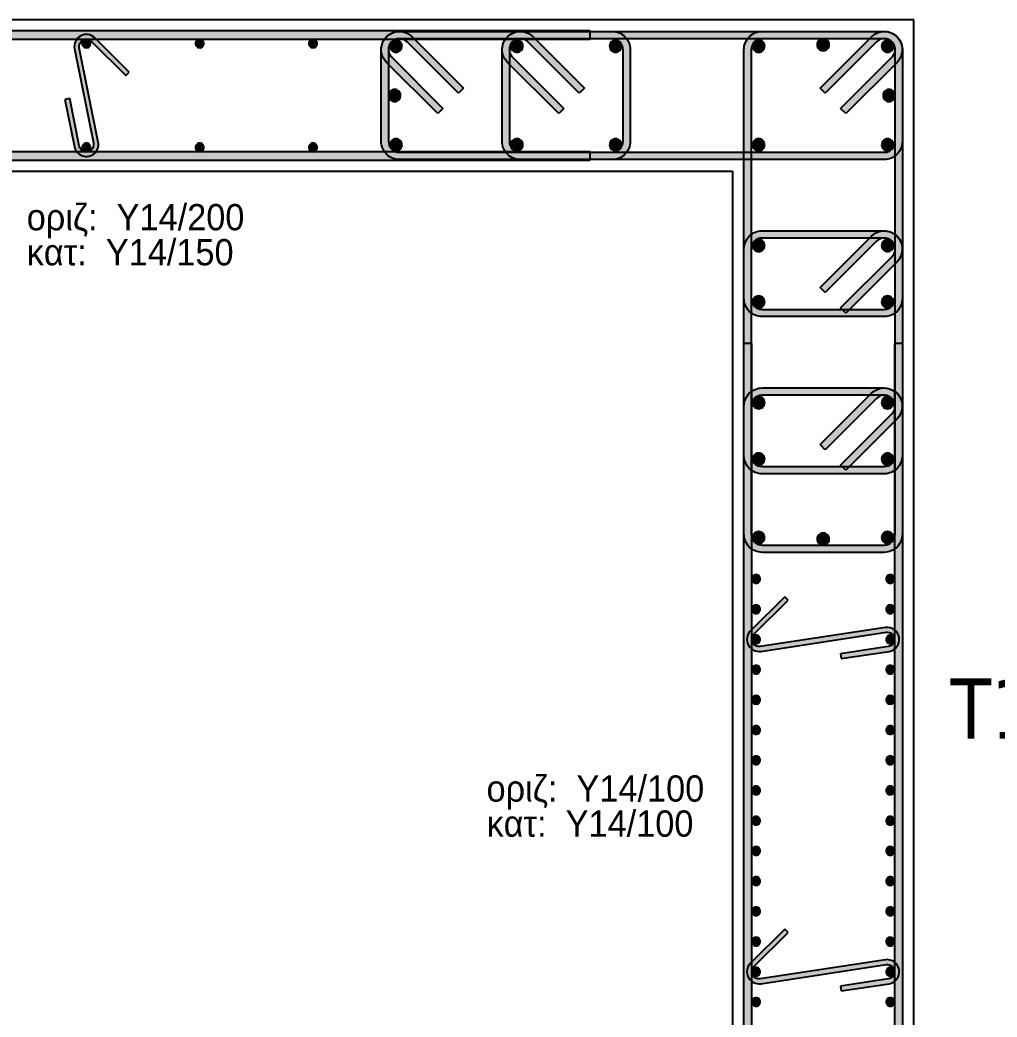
# Model space of a CAD drawing. Header units: millimetres. Extents: x -2171 to 1563, y -1758 to -1505.
# Drawn here: x -324.9 to -316.82, y -1612.68 to -1604.43 of the extents above; entities that cross this region are included whole.
import ezdxf

# ---------------------------------------------------------------- set-up
doc = ezdxf.new("R2010")
doc.units = ezdxf.units.MM
for name, color, linetype in [('Col_Det', 7, 'Continuous'), ('Col_Det_Fill', 7, 'Continuous'), ('pinakaki', 153, 'Continuous')]:
    doc.layers.add(name, color=color, linetype=linetype)
doc.styles.add('S1Arl22_b_934_161', font='arial.ttf', dxfattribs={"width": 0.933629, "height": 0.002175})
doc.styles.get("Standard").update_dxf_attribs({"font": 'tahoma.ttf'})

msp = doc.modelspace()

# ---------------------------------------------------------------- hatches: boundary and pattern name
at = {"layer": 'Col_Det_Fill'}
for color, points in [(252, [(-320.1814, -1604.5895), (-320.1814, -1604.5195), (-327.5761, -1604.5195), (-327.5761, -1604.5895)]), (252, [(-321.8224, -1604.7382), (-321.8648, -1604.7806, -0.668179), (-321.7587, -1604.5245), (-321.7587, -1604.5845, 0.668179)]), (252, [(-321.8487, -1604.6745), (-321.9087, -1604.6745, -0.668179), (-321.6527, -1604.5685), (-321.6951, -1604.6109, 0.668179)]), (252, [(-321.7587, -1604.5845), (-321.7587, -1604.5245), (-317.7487, -1604.5245), (-317.7487, -1604.5845)]), (252, [(-320.8224, -1604.7382), (-320.8648, -1604.7806, -0.668179), (-320.7587, -1604.5245), (-320.7587, -1604.5845, 0.668179)]), (252, [(-320.8487, -1604.6745), (-320.9087, -1604.6745, -0.668179), (-320.6527, -1604.5685), (-320.6951, -1604.6109, 0.668179)]), (252, [(-320.7587, -1604.5845), (-320.7587, -1604.5245), (-319.9987, -1604.5245), (-319.9987, -1604.5845)]), (252, [(-319.9987, -1604.5845), (-319.9987, -1604.5245, -0.414214), (-319.8487, -1604.6745), (-319.9087, -1604.6745, 0.414214)]), (252, [(-318.8487, -1604.6745), (-318.9087, -1604.6745, -0.414214), (-318.7587, -1604.5245), (-318.7587, -1604.5845, 0.414214)]), (252, [(-318.7587, -1604.5845), (-318.7587, -1604.5245), (-317.7487, -1604.5245), (-317.7487, -1604.5845)]), (252, [(-317.8124, -1604.6109), (-317.8548, -1604.5685, -0.668179), (-317.5987, -1604.6745), (-317.6587, -1604.6745, 0.668179)]), (252, [(-317.7487, -1604.5845), (-317.7487, -1604.5245, -0.668179), (-317.6427, -1604.7806), (-317.6851, -1604.7382, 0.668179)]), (252, [(-317.7487, -1604.5845), (-317.7487, -1604.5245, -0.414214), (-317.5987, -1604.6745), (-317.6587, -1604.6745, 0.414214)]), (252, [(-324.4454, -1604.6693), (-324.4062, -1604.6614, -0.742616), (-324.3049, -1604.6071), (-324.2766, -1604.5788, 0.742616)]), (133, [(-324.3823, -1604.6245, 0.414214), (-324.3473, -1604.6595, 0.414214), (-324.3123, -1604.6245, 0.414214), (-324.3473, -1604.5895, 0.414214)]), (252, [(-324.2766, -1604.5788), (-324.3049, -1604.6071), (-324.0221, -1604.89), (-323.9938, -1604.8617)]), (133, [(-323.4451, -1604.6245, 0.414214), (-323.4101, -1604.6595, 0.414214), (-323.3751, -1604.6245, 0.414214), (-323.4101, -1604.5895, 0.414214)]), (133, [(-322.5078, -1604.6245, 0.414214), (-322.4728, -1604.6595, 0.414214), (-322.4378, -1604.6245, 0.414214), (-322.4728, -1604.5895, 0.414214)]), (12, [(-321.737, -1604.6463, 0.414214), (-321.787, -1604.5963, 0.414214), (-321.837, -1604.6463, 0.414214), (-321.787, -1604.6963, 0.414214)]), (252, [(-321.6951, -1604.6109), (-321.6527, -1604.5685), (-321.2284, -1604.9927), (-321.2708, -1605.0352)]), (56, [(-320.737, -1604.6463, 0.414214), (-320.787, -1604.5963, 0.414214), (-320.837, -1604.6463, 0.414214), (-320.787, -1604.6963, 0.414214)]), (252, [(-320.6951, -1604.6109), (-320.6527, -1604.5685), (-320.2284, -1604.9927), (-320.2708, -1605.0352)]), (56, [(-319.9204, -1604.6463, 0.414214), (-319.9704, -1604.5963, 0.414214), (-320.0204, -1604.6463, 0.414214), (-319.9704, -1604.6963, 0.414214)]), (12, [(-318.737, -1604.6463, 0.414214), (-318.787, -1604.5963, 0.414214), (-318.837, -1604.6463, 0.414214), (-318.787, -1604.6963, 0.414214)]), (133, [(-318.2037, -1604.6345, 0.414214), (-318.2537, -1604.5845, 0.414214), (-318.3037, -1604.6345, 0.414214), (-318.2537, -1604.6845, 0.414214)]), (252, [(-318.2366, -1605.0352), (-318.279, -1604.9927), (-317.8548, -1604.5685), (-317.8124, -1604.6109)]), (12, [(-317.6704, -1604.6463, 0.414214), (-317.7204, -1604.5963, 0.414214), (-317.7704, -1604.6463, 0.414214), (-317.7204, -1604.6963, 0.414214)]), (252, [(-324.2885, -1605.4477), (-324.2493, -1605.4398), (-324.4062, -1604.6614), (-324.4454, -1604.6693)]), (252, [(-321.8487, -1605.4345), (-321.9087, -1605.4345), (-321.9087, -1604.6745), (-321.8487, -1604.6745)]), (252, [(-320.8487, -1605.4345), (-320.9087, -1605.4345), (-320.9087, -1604.6745), (-320.8487, -1604.6745)]), (252, [(-319.9087, -1604.6745), (-319.8487, -1604.6745), (-319.8487, -1605.4345), (-319.9087, -1605.4345)]), (252, [(-318.8487, -1608.6845), (-318.9087, -1608.6845), (-318.9087, -1604.6745), (-318.8487, -1604.6745)]), (252, [(-317.6587, -1604.6745), (-317.5987, -1604.6745), (-317.5987, -1608.6845), (-317.6587, -1608.6845)]), (252, [(-317.6587, -1604.6745), (-317.5987, -1604.6745), (-317.5987, -1605.4345), (-317.6587, -1605.4345)]), (252, [(-321.3981, -1605.1624), (-321.4405, -1605.2049), (-321.8648, -1604.7806), (-321.8224, -1604.7382)]), (252, [(-320.3981, -1605.1624), (-320.4405, -1605.2049), (-320.8648, -1604.7806), (-320.8224, -1604.7382)]), (252, [(-317.6851, -1604.7382), (-317.6427, -1604.7806), (-318.0669, -1605.2049), (-318.1093, -1605.1624)]), (133, [(-321.7487, -1605.0545, 0.414214), (-321.7987, -1605.0045, 0.414214), (-321.8487, -1605.0545, 0.414214), (-321.7987, -1605.1045, 0.414214)]), (133, [(-317.6587, -1605.0545, 0.414214), (-317.7087, -1605.0045, 0.414214), (-317.7587, -1605.0545, 0.414214), (-317.7087, -1605.1045, 0.414214)]), (252, [(-324.4852, -1605.0793), (-324.5244, -1605.0872), (-324.4454, -1605.4793), (-324.4062, -1605.4714)]), (252, [(-324.4062, -1605.4714), (-324.4454, -1605.4793, 1), (-324.2493, -1605.4398), (-324.2885, -1605.4477, -1)]), (133, [(-324.3823, -1605.4845, 0.414214), (-324.3473, -1605.5195, 0.414214), (-324.3123, -1605.4845, 0.414214), (-324.3473, -1605.4495, 0.414214)]), (133, [(-323.4451, -1605.4845, 0.414214), (-323.4101, -1605.5195, 0.414214), (-323.3751, -1605.4845, 0.414214), (-323.4101, -1605.4495, 0.414214)]), (133, [(-322.5078, -1605.4845, 0.414214), (-322.4728, -1605.5195, 0.414214), (-322.4378, -1605.4845, 0.414214), (-322.4728, -1605.4495, 0.414214)]), (252, [(-321.7587, -1605.5245), (-321.7587, -1605.5845, -0.414214), (-321.9087, -1605.4345), (-321.8487, -1605.4345, 0.414214)]), (12, [(-321.737, -1605.4628, 0.414214), (-321.787, -1605.4128, 0.414214), (-321.837, -1605.4628, 0.414214), (-321.787, -1605.5128, 0.414214)]), (252, [(-320.7587, -1605.5245), (-320.7587, -1605.5845, -0.414214), (-320.9087, -1605.4345), (-320.8487, -1605.4345, 0.414214)]), (56, [(-320.737, -1605.4628, 0.414214), (-320.787, -1605.4128, 0.414214), (-320.837, -1605.4628, 0.414214), (-320.787, -1605.5128, 0.414214)]), (56, [(-319.9204, -1605.4628, 0.414214), (-319.9704, -1605.4128, 0.414214), (-320.0204, -1605.4628, 0.414214), (-319.9704, -1605.5128, 0.414214)]), (252, [(-319.9087, -1605.4345), (-319.8487, -1605.4345, -0.414214), (-319.9987, -1605.5845), (-319.9987, -1605.5245, 0.414214)]), (12, [(-318.737, -1605.4628, 0.414214), (-318.787, -1605.4128, 0.414214), (-318.837, -1605.4628, 0.414214), (-318.787, -1605.5128, 0.414214)]), (12, [(-317.6704, -1605.4628, 0.414214), (-317.7204, -1605.4128, 0.414214), (-317.7704, -1605.4628, 0.414214), (-317.7204, -1605.5128, 0.414214)]), (252, [(-317.6587, -1605.4345), (-317.5987, -1605.4345, -0.414214), (-317.7487, -1605.5845), (-317.7487, -1605.5245, 0.414214)]), (252, [(-327.5761, -1605.5195), (-327.5761, -1605.5895), (-320.1814, -1605.5895), (-320.1814, -1605.5195)]), (252, [(-317.7487, -1605.5245), (-317.7487, -1605.5845), (-321.7587, -1605.5845), (-321.7587, -1605.5245)]), (252, [(-319.9987, -1605.5245), (-319.9987, -1605.5845), (-320.7587, -1605.5845), (-320.7587, -1605.5245)]), (252, [(-318.8487, -1606.3245), (-318.9087, -1606.3245, -0.414214), (-318.7587, -1606.1745), (-318.7587, -1606.2345, 0.414214)]), (252, [(-318.7587, -1606.2345), (-318.7587, -1606.1745), (-317.7487, -1606.1745), (-317.7487, -1606.2345)]), (252, [(-317.8124, -1606.2609), (-317.8548, -1606.2185, -0.668179), (-317.5987, -1606.3245), (-317.6587, -1606.3245, 0.668179)]), (252, [(-317.7487, -1606.2345), (-317.7487, -1606.1745, -0.668179), (-317.6427, -1606.4306), (-317.6851, -1606.3882, 0.668179)]), (56, [(-318.737, -1606.2963, 0.414214), (-318.787, -1606.2463, 0.414214), (-318.837, -1606.2963, 0.414214), (-318.787, -1606.3463, 0.414214)]), (252, [(-318.2366, -1606.6852), (-318.279, -1606.6427), (-317.8548, -1606.2185), (-317.8124, -1606.2609)]), (56, [(-317.6704, -1606.2963, 0.414214), (-317.7204, -1606.2463, 0.414214), (-317.7704, -1606.2963, 0.414214), (-317.7204, -1606.3463, 0.414214)]), (252, [(-318.8487, -1606.7345), (-318.9087, -1606.7345), (-318.9087, -1606.3245), (-318.8487, -1606.3245)]), (252, [(-317.6587, -1606.3245), (-317.5987, -1606.3245), (-317.5987, -1606.7345), (-317.6587, -1606.7345)]), (252, [(-317.6851, -1606.3882), (-317.6427, -1606.4306), (-318.0669, -1606.8549), (-318.1093, -1606.8124)]), (252, [(-318.7587, -1606.8245), (-318.7587, -1606.8845, -0.414214), (-318.9087, -1606.7345), (-318.8487, -1606.7345, 0.414214)]), (56, [(-318.737, -1606.7628, 0.414214), (-318.787, -1606.7128, 0.414214), (-318.837, -1606.7628, 0.414214), (-318.787, -1606.8128, 0.414214)]), (56, [(-317.6704, -1606.7628, 0.414214), (-317.7204, -1606.7128, 0.414214), (-317.7704, -1606.7628, 0.414214), (-317.7204, -1606.8128, 0.414214)]), (252, [(-317.6587, -1606.7345), (-317.5987, -1606.7345, -0.414214), (-317.7487, -1606.8845), (-317.7487, -1606.8245, 0.414214)]), (252, [(-317.7487, -1606.8245), (-317.7487, -1606.8845), (-318.7587, -1606.8845), (-318.7587, -1606.8245)]), (252, [(-318.8437, -1607.1072), (-318.9137, -1607.1072), (-318.9137, -1618.2519), (-318.8437, -1618.2519)]), (252, [(-317.6637, -1618.2519), (-317.5937, -1618.2519), (-317.5937, -1607.1072), (-317.6637, -1607.1072)]), (252, [(-318.8487, -1607.6245), (-318.9087, -1607.6245, -0.414214), (-318.7587, -1607.4745), (-318.7587, -1607.5345, 0.414214)]), (252, [(-318.7587, -1607.5345), (-318.7587, -1607.4745), (-317.7487, -1607.4745), (-317.7487, -1607.5345)]), (252, [(-317.8124, -1607.5609), (-317.8548, -1607.5185, -0.668179), (-317.5987, -1607.6245), (-317.6587, -1607.6245, 0.668179)]), (252, [(-317.7487, -1607.5345), (-317.7487, -1607.4745, -0.668179), (-317.6427, -1607.7306), (-317.6851, -1607.6882, 0.668179)]), (56, [(-318.737, -1607.5963, 0.414214), (-318.787, -1607.5463, 0.414214), (-318.837, -1607.5963, 0.414214), (-318.787, -1607.6463, 0.414214)]), (252, [(-318.2366, -1607.9852), (-318.279, -1607.9427), (-317.8548, -1607.5185), (-317.8124, -1607.5609)]), (56, [(-317.6704, -1607.5963, 0.414214), (-317.7204, -1607.5463, 0.414214), (-317.7704, -1607.5963, 0.414214), (-317.7204, -1607.6463, 0.414214)]), (252, [(-318.8487, -1608.0345), (-318.9087, -1608.0345), (-318.9087, -1607.6245), (-318.8487, -1607.6245)]), (252, [(-317.6587, -1607.6245), (-317.5987, -1607.6245), (-317.5987, -1608.0345), (-317.6587, -1608.0345)]), (252, [(-317.6851, -1607.6882), (-317.6427, -1607.7306), (-318.0669, -1608.1549), (-318.1093, -1608.1124)]), (252, [(-318.7587, -1608.1245), (-318.7587, -1608.1845, -0.414214), (-318.9087, -1608.0345), (-318.8487, -1608.0345, 0.414214)]), (56, [(-318.737, -1608.0628, 0.414214), (-318.787, -1608.0128, 0.414214), (-318.837, -1608.0628, 0.414214), (-318.787, -1608.1128, 0.414214)]), (56, [(-317.6704, -1608.0628, 0.414214), (-317.7204, -1608.0128, 0.414214), (-317.7704, -1608.0628, 0.414214), (-317.7204, -1608.1128, 0.414214)]), (252, [(-317.6587, -1608.0345), (-317.5987, -1608.0345, -0.414214), (-317.7487, -1608.1845), (-317.7487, -1608.1245, 0.414214)]), (252, [(-317.7487, -1608.1245), (-317.7487, -1608.1845), (-318.7587, -1608.1845), (-318.7587, -1608.1245)]), (12, [(-318.737, -1608.7128, 0.414214), (-318.787, -1608.6628, 0.414214), (-318.837, -1608.7128, 0.414214), (-318.787, -1608.7628, 0.414214)]), (12, [(-317.6704, -1608.7128, 0.414214), (-317.7204, -1608.6628, 0.414214), (-317.7704, -1608.7128, 0.414214), (-317.7204, -1608.7628, 0.414214)]), (252, [(-318.7587, -1608.7745), (-318.7587, -1608.8345, -0.414214), (-318.9087, -1608.6845), (-318.8487, -1608.6845, 0.414214)]), (133, [(-318.2037, -1608.7245, 0.414214), (-318.2537, -1608.6745, 0.414214), (-318.3037, -1608.7245, 0.414214), (-318.2537, -1608.7745, 0.414214)]), (252, [(-317.6587, -1608.6845), (-317.5987, -1608.6845, -0.414214), (-317.7487, -1608.8345), (-317.7487, -1608.7745, 0.414214)]), (252, [(-317.7487, -1608.7745), (-317.7487, -1608.8345), (-318.7587, -1608.8345), (-318.7587, -1608.7745)]), (133, [(-318.8087, -1609.09, 0.414214), (-318.7737, -1609.055, 0.414214), (-318.8087, -1609.02, 0.414214), (-318.8437, -1609.055, 0.414214)]), (133, [(-317.6987, -1609.09, 0.414214), (-317.6637, -1609.055, 0.414214), (-317.6987, -1609.02, 0.414214), (-317.7337, -1609.055, 0.414214)]), (252, [(-318.8544, -1609.4842), (-318.8261, -1609.5125), (-318.5433, -1609.2297), (-318.5716, -1609.2014)]), (133, [(-318.8087, -1609.34, 0.414214), (-318.7737, -1609.305, 0.414214), (-318.8087, -1609.27, 0.414214), (-318.8437, -1609.305, 0.414214)]), (133, [(-317.6987, -1609.34, 0.414214), (-317.6637, -1609.305, 0.414214), (-317.6987, -1609.27, 0.414214), (-317.7337, -1609.305, 0.414214)]), (252, [(-318.7686, -1609.6538), (-318.7747, -1609.6143, -0.724422), (-318.8261, -1609.5125), (-318.8544, -1609.4842, 0.724422)]), (252, [(-317.7328, -1609.4956), (-317.7388, -1609.4561), (-318.7747, -1609.6143), (-318.7686, -1609.6538)]), (252, [(-317.7147, -1609.6143), (-317.7086, -1609.6538, 1), (-317.7388, -1609.4561), (-317.7328, -1609.4956, -1)]), (133, [(-318.8087, -1609.59, 0.414214), (-318.7737, -1609.555, 0.414214), (-318.8087, -1609.52, 0.414214), (-318.8437, -1609.555, 0.414214)]), (133, [(-317.6987, -1609.59, 0.414214), (-317.6637, -1609.555, 0.414214), (-317.6987, -1609.52, 0.414214), (-317.7337, -1609.555, 0.414214)]), (252, [(-318.1101, -1609.6746), (-318.104, -1609.7142), (-317.7086, -1609.6538), (-317.7147, -1609.6143)]), (133, [(-318.8087, -1609.8399, 0.414214), (-318.7737, -1609.8049, 0.414214), (-318.8087, -1609.7699, 0.414214), (-318.8437, -1609.8049, 0.414214)]), (133, [(-317.6987, -1609.8399, 0.414214), (-317.6637, -1609.8049, 0.414214), (-317.6987, -1609.7699, 0.414214), (-317.7337, -1609.8049, 0.414214)]), (133, [(-318.8087, -1610.0899, 0.414214), (-318.7737, -1610.0549, 0.414214), (-318.8087, -1610.0199, 0.414214), (-318.8437, -1610.0549, 0.414214)]), (133, [(-317.6987, -1610.0899, 0.414214), (-317.6637, -1610.0549, 0.414214), (-317.6987, -1610.0199, 0.414214), (-317.7337, -1610.0549, 0.414214)]), (133, [(-318.8087, -1610.3399, 0.414214), (-318.7737, -1610.3049, 0.414214), (-318.8087, -1610.2699, 0.414214), (-318.8437, -1610.3049, 0.414214)]), (133, [(-317.6987, -1610.3399, 0.414214), (-317.6637, -1610.3049, 0.414214), (-317.6987, -1610.2699, 0.414214), (-317.7337, -1610.3049, 0.414214)]), (133, [(-318.8087, -1610.5898, 0.414214), (-318.7737, -1610.5548, 0.414214), (-318.8087, -1610.5198, 0.414214), (-318.8437, -1610.5548, 0.414214)]), (133, [(-317.6987, -1610.5898, 0.414214), (-317.6637, -1610.5548, 0.414214), (-317.6987, -1610.5198, 0.414214), (-317.7337, -1610.5548, 0.414214)]), (133, [(-318.8087, -1610.8398, 0.414214), (-318.7737, -1610.8048, 0.414214), (-318.8087, -1610.7698, 0.414214), (-318.8437, -1610.8048, 0.414214)]), (133, [(-317.6987, -1610.8398, 0.414214), (-317.6637, -1610.8048, 0.414214), (-317.6987, -1610.7698, 0.414214), (-317.7337, -1610.8048, 0.414214)]), (133, [(-318.8087, -1611.0898, 0.414214), (-318.7737, -1611.0548, 0.414214), (-318.8087, -1611.0198, 0.414214), (-318.8437, -1611.0548, 0.414214)]), (133, [(-317.6987, -1611.0898, 0.414214), (-317.6637, -1611.0548, 0.414214), (-317.6987, -1611.0198, 0.414214), (-317.7337, -1611.0548, 0.414214)]), (133, [(-318.8087, -1611.3397, 0.414214), (-318.7737, -1611.3047, 0.414214), (-318.8087, -1611.2697, 0.414214), (-318.8437, -1611.3047, 0.414214)]), (133, [(-317.6987, -1611.3397, 0.414214), (-317.6637, -1611.3047, 0.414214), (-317.6987, -1611.2697, 0.414214), (-317.7337, -1611.3047, 0.414214)]), (133, [(-318.8087, -1611.5897, 0.414214), (-318.7737, -1611.5547, 0.414214), (-318.8087, -1611.5197, 0.414214), (-318.8437, -1611.5547, 0.414214)]), (133, [(-317.6987, -1611.5897, 0.414214), (-317.6637, -1611.5547, 0.414214), (-317.6987, -1611.5197, 0.414214), (-317.7337, -1611.5547, 0.414214)]), (133, [(-318.8087, -1611.8397, 0.414214), (-318.7737, -1611.8047, 0.414214), (-318.8087, -1611.7697, 0.414214), (-318.8437, -1611.8047, 0.414214)]), (133, [(-317.6987, -1611.8397, 0.414214), (-317.6637, -1611.8047, 0.414214), (-317.6987, -1611.7697, 0.414214), (-317.7337, -1611.8047, 0.414214)]), (252, [(-318.8544, -1612.2339), (-318.8261, -1612.2622), (-318.5433, -1611.9793), (-318.5716, -1611.951)]), (133, [(-318.8087, -1612.0896, 0.414214), (-318.7737, -1612.0546, 0.414214), (-318.8087, -1612.0196, 0.414214), (-318.8437, -1612.0546, 0.414214)]), (133, [(-317.6987, -1612.0896, 0.414214), (-317.6637, -1612.0546, 0.414214), (-317.6987, -1612.0196, 0.414214), (-317.7337, -1612.0546, 0.414214)]), (252, [(-317.7328, -1612.2453), (-317.7388, -1612.2057), (-318.7747, -1612.3639), (-318.7686, -1612.4034)]), (252, [(-317.7147, -1612.3639), (-317.7086, -1612.4034, 1), (-317.7388, -1612.2057), (-317.7328, -1612.2453, -1)]), (252, [(-318.7686, -1612.4034), (-318.7747, -1612.3639, -0.724422), (-318.8261, -1612.2622), (-318.8544, -1612.2339, 0.724422)]), (133, [(-318.8087, -1612.3396, 0.414214), (-318.7737, -1612.3046, 0.414214), (-318.8087, -1612.2696, 0.414214), (-318.8437, -1612.3046, 0.414214)]), (133, [(-317.6987, -1612.3396, 0.414214), (-317.6637, -1612.3046, 0.414214), (-317.6987, -1612.2696, 0.414214), (-317.7337, -1612.3046, 0.414214)]), (252, [(-318.1101, -1612.4243), (-318.104, -1612.4638), (-317.7086, -1612.4034), (-317.7147, -1612.3639)]), (133, [(-318.8087, -1612.5896, 0.414214), (-318.7737, -1612.5546, 0.414214), (-318.8087, -1612.5196, 0.414214), (-318.8437, -1612.5546, 0.414214)]), (133, [(-317.6987, -1612.5896, 0.414214), (-317.6637, -1612.5546, 0.414214), (-317.6987, -1612.5196, 0.414214), (-317.7337, -1612.5546, 0.414214)])]:
    msp.add_hatch(color=color, dxfattribs=at).paths.add_polyline_path(points)

# ---------------------------------------------------------------- linework, layer by layer
at = {"layer": 'Col_Det', "color": 7}
for points in [[(-317.5037, -1604.4295), (-330.2537, -1604.4295)], [(-317.5037, -1620.9295), (-317.5037, -1604.4295)], [(-320.1814, -1604.5195), (-327.5761, -1604.5195)], [(-321.7587, -1604.5245), (-317.7487, -1604.5245)], [(-320.7587, -1604.5245), (-319.9987, -1604.5245)], [(-320.1814, -1604.5895), (-320.1814, -1604.5195)], [(-318.7587, -1604.5245), (-317.7487, -1604.5245)], [(-327.5761, -1604.5895), (-320.1814, -1604.5895)], [(-324.3049, -1604.6071), (-324.0221, -1604.89)], [(-323.9938, -1604.8617), (-324.2766, -1604.5788)], [(-317.7487, -1604.5845), (-321.7587, -1604.5845)], [(-321.2708, -1605.0352), (-321.6951, -1604.6109)], [(-321.6527, -1604.5685), (-321.2284, -1604.9927)], [(-319.9987, -1604.5845), (-320.7587, -1604.5845)], [(-320.2708, -1605.0352), (-320.6951, -1604.6109)], [(-320.6527, -1604.5685), (-320.2284, -1604.9927)], [(-317.7487, -1604.5845), (-318.7587, -1604.5845)], [(-318.279, -1604.9927), (-317.8548, -1604.5685)], [(-317.8124, -1604.6109), (-318.2366, -1605.0352)], [(-324.4454, -1604.6693), (-324.2885, -1605.4477)], [(-324.2493, -1605.4398), (-324.4062, -1604.6614)], [(-321.9087, -1605.4345), (-321.9087, -1604.6745)], [(-321.8487, -1604.6745), (-321.8487, -1605.4345)], [(-320.9087, -1605.4345), (-320.9087, -1604.6745)], [(-320.8487, -1604.6745), (-320.8487, -1605.4345)], [(-319.9087, -1605.4345), (-319.9087, -1604.6745)], [(-319.8487, -1604.6745), (-319.8487, -1605.4345)], [(-318.9087, -1608.6845), (-318.9087, -1604.6745)], [(-318.8487, -1604.6745), (-318.8487, -1608.6845)], [(-317.6587, -1608.6845), (-317.6587, -1604.6745)], [(-317.6587, -1605.4345), (-317.6587, -1604.6745)], [(-317.5987, -1604.6745), (-317.5987, -1608.6845)], [(-317.5987, -1604.6745), (-317.5987, -1605.4345)], [(-321.4405, -1605.2049), (-321.8648, -1604.7806)], [(-321.8224, -1604.7382), (-321.3981, -1605.1624)], [(-320.4405, -1605.2049), (-320.8648, -1604.7806)], [(-320.8224, -1604.7382), (-320.3981, -1605.1624)], [(-318.1093, -1605.1624), (-317.6851, -1604.7382)], [(-317.6427, -1604.7806), (-318.0669, -1605.2049)], [(-324.0221, -1604.89), (-323.9938, -1604.8617)], [(-321.2284, -1604.9927), (-321.2708, -1605.0352)], [(-320.2284, -1604.9927), (-320.2708, -1605.0352)], [(-318.2366, -1605.0352), (-318.279, -1604.9927)], [(-324.4852, -1605.0793), (-324.5244, -1605.0872)], [(-324.5244, -1605.0872), (-324.4454, -1605.4793)], [(-324.4062, -1605.4714), (-324.4852, -1605.0793)], [(-321.3981, -1605.1624), (-321.4405, -1605.2049)], [(-320.3981, -1605.1624), (-320.4405, -1605.2049)], [(-318.0669, -1605.2049), (-318.1093, -1605.1624)], [(-320.1814, -1605.5195), (-327.5761, -1605.5195)], [(-321.7587, -1605.5245), (-317.7487, -1605.5245)], [(-320.7587, -1605.5245), (-319.9987, -1605.5245)], [(-320.1814, -1605.5895), (-320.1814, -1605.5195)], [(-327.5761, -1605.5895), (-320.1814, -1605.5895)], [(-317.7487, -1605.5845), (-321.7587, -1605.5845)], [(-319.9987, -1605.5845), (-320.7587, -1605.5845)], [(-329.0037, -1605.6795), (-319.0037, -1605.6795)], [(-319.0037, -1605.6795), (-319.0037, -1620.9295)], [(-318.7587, -1606.1745), (-317.7487, -1606.1745)], [(-317.7487, -1606.2345), (-318.7587, -1606.2345)], [(-318.279, -1606.6427), (-317.8548, -1606.2185)], [(-317.8124, -1606.2609), (-318.2366, -1606.6852)], [(-318.9087, -1606.7345), (-318.9087, -1606.3245)], [(-318.8487, -1606.3245), (-318.8487, -1606.7345)], [(-317.6587, -1606.7345), (-317.6587, -1606.3245)], [(-317.5987, -1606.3245), (-317.5987, -1606.7345)], [(-318.1093, -1606.8124), (-317.6851, -1606.3882)], [(-317.6427, -1606.4306), (-318.0669, -1606.8549)], [(-318.2366, -1606.6852), (-318.279, -1606.6427)], [(-318.7587, -1606.8245), (-317.7487, -1606.8245)], [(-318.0669, -1606.8549), (-318.1093, -1606.8124)], [(-317.7487, -1606.8845), (-318.7587, -1606.8845)], [(-318.8437, -1607.1072), (-318.9137, -1607.1072)], [(-318.9137, -1607.1072), (-318.9137, -1618.2519)], [(-318.8437, -1618.2519), (-318.8437, -1607.1072)], [(-317.5937, -1607.1072), (-317.6637, -1607.1072)], [(-317.6637, -1607.1072), (-317.6637, -1618.2519)], [(-317.5937, -1618.2519), (-317.5937, -1607.1072)], [(-318.7587, -1607.4745), (-317.7487, -1607.4745)], [(-317.7487, -1607.5345), (-318.7587, -1607.5345)], [(-318.279, -1607.9427), (-317.8548, -1607.5185)], [(-317.8124, -1607.5609), (-318.2366, -1607.9852)], [(-318.9087, -1608.0345), (-318.9087, -1607.6245)], [(-318.8487, -1607.6245), (-318.8487, -1608.0345)], [(-317.6587, -1608.0345), (-317.6587, -1607.6245)], [(-317.5987, -1607.6245), (-317.5987, -1608.0345)], [(-318.1093, -1608.1124), (-317.6851, -1607.6882)], [(-317.6427, -1607.7306), (-318.0669, -1608.1549)], [(-318.2366, -1607.9852), (-318.279, -1607.9427)], [(-318.7587, -1608.1245), (-317.7487, -1608.1245)], [(-318.0669, -1608.1549), (-318.1093, -1608.1124)], [(-317.7487, -1608.1845), (-318.7587, -1608.1845)], [(-318.7587, -1608.7745), (-317.7487, -1608.7745)], [(-317.7487, -1608.8345), (-318.7587, -1608.8345)], [(-318.5716, -1609.2014), (-318.8544, -1609.4842)], [(-318.8261, -1609.5125), (-318.5433, -1609.2297)], [(-318.5433, -1609.2297), (-318.5716, -1609.2014)], [(-317.7388, -1609.4561), (-318.7747, -1609.6143)], [(-318.7686, -1609.6538), (-317.7328, -1609.4956)], [(-317.7147, -1609.6143), (-318.1101, -1609.6746)], [(-318.104, -1609.7142), (-317.7086, -1609.6538)], [(-318.1101, -1609.6746), (-318.104, -1609.7142)], [(-318.5716, -1611.951), (-318.8544, -1612.2339)], [(-318.5433, -1611.9793), (-318.5716, -1611.951)], [(-318.8261, -1612.2622), (-318.5433, -1611.9793)], [(-317.7388, -1612.2057), (-318.7747, -1612.3639)], [(-318.7686, -1612.4034), (-317.7328, -1612.2453)], [(-317.7147, -1612.3639), (-318.1101, -1612.4243)], [(-318.1101, -1612.4243), (-318.104, -1612.4638)], [(-318.104, -1612.4638), (-317.7086, -1612.4034)]]:
    msp.add_lwpolyline(points, dxfattribs=at)
for points in [[(-321.8648, -1604.7806, -0.668179), (-321.7587, -1604.5245)], [(-321.9087, -1604.6745, -0.668179), (-321.6527, -1604.5685)], [(-320.8648, -1604.7806, -0.668179), (-320.7587, -1604.5245)], [(-320.9087, -1604.6745, -0.668179), (-320.6527, -1604.5685)], [(-319.9987, -1604.5245, -0.414214), (-319.8487, -1604.6745)], [(-318.9087, -1604.6745, -0.414214), (-318.7587, -1604.5245)], [(-317.8548, -1604.5685, -0.668179), (-317.5987, -1604.6745)], [(-317.7487, -1604.5245, -0.668179), (-317.6427, -1604.7806)], [(-317.7487, -1604.5245, -0.414214), (-317.5987, -1604.6745)], [(-324.2766, -1604.5788, 0.742616), (-324.4454, -1604.6693, 0.742616)], [(-324.4062, -1604.6614, -0.742616), (-324.3049, -1604.6071)], [(-324.3473, -1604.5895, 0.414214), (-324.3823, -1604.6245, 0.414214)], [(-324.3823, -1604.6245, 0.414214), (-324.3473, -1604.6595, 0.414214)], [(-324.3123, -1604.6245, 0.414214), (-324.3473, -1604.5895, 0.414214)], [(-324.3473, -1604.6595, 0.414214), (-324.3123, -1604.6245, 0.414214)], [(-323.4101, -1604.5895, 0.414214), (-323.4451, -1604.6245, 0.414214)], [(-323.4451, -1604.6245, 0.414214), (-323.4101, -1604.6595, 0.414214)], [(-323.3751, -1604.6245, 0.414214), (-323.4101, -1604.5895, 0.414214)], [(-323.4101, -1604.6595, 0.414214), (-323.3751, -1604.6245, 0.414214)], [(-322.4728, -1604.5895, 0.414214), (-322.5078, -1604.6245, 0.414214)], [(-322.5078, -1604.6245, 0.414214), (-322.4728, -1604.6595, 0.414214)], [(-322.4378, -1604.6245, 0.414214), (-322.4728, -1604.5895, 0.414214)], [(-322.4728, -1604.6595, 0.414214), (-322.4378, -1604.6245, 0.414214)], [(-321.7587, -1604.5845, 0.668179), (-321.8224, -1604.7382, 0.668179)], [(-321.6951, -1604.6109, 0.668179), (-321.8487, -1604.6745, 0.668179)], [(-321.787, -1604.5963, 0.414214), (-321.837, -1604.6463, 0.414214)], [(-321.737, -1604.6463, 0.414214), (-321.787, -1604.5963, 0.414214)], [(-320.7587, -1604.5845, 0.668179), (-320.8224, -1604.7382, 0.668179)], [(-320.6951, -1604.6109, 0.668179), (-320.8487, -1604.6745, 0.668179)], [(-320.787, -1604.5963, 0.414214), (-320.837, -1604.6463, 0.414214)], [(-320.737, -1604.6463, 0.414214), (-320.787, -1604.5963, 0.414214)], [(-319.9704, -1604.5963, 0.414214), (-320.0204, -1604.6463, 0.414214)], [(-319.9087, -1604.6745, 0.414214), (-319.9987, -1604.5845, 0.414214)], [(-319.9204, -1604.6463, 0.414214), (-319.9704, -1604.5963, 0.414214)], [(-318.7587, -1604.5845, 0.414214), (-318.8487, -1604.6745, 0.414214)], [(-318.787, -1604.5963, 0.414214), (-318.837, -1604.6463, 0.414214)], [(-318.737, -1604.6463, 0.414214), (-318.787, -1604.5963, 0.414214)], [(-318.2537, -1604.5845, 0.414214), (-318.3037, -1604.6345, 0.414214)], [(-318.2037, -1604.6345, 0.414214), (-318.2537, -1604.5845, 0.414214)], [(-317.6587, -1604.6745, 0.668179), (-317.8124, -1604.6109, 0.668179)], [(-317.7204, -1604.5963, 0.414214), (-317.7704, -1604.6463, 0.414214)], [(-317.6851, -1604.7382, 0.668179), (-317.7487, -1604.5845, 0.668179)], [(-317.6587, -1604.6745, 0.414214), (-317.7487, -1604.5845, 0.414214)], [(-317.6704, -1604.6463, 0.414214), (-317.7204, -1604.5963, 0.414214)], [(-321.837, -1604.6463, 0.414214), (-321.787, -1604.6963, 0.414214)], [(-321.787, -1604.6963, 0.414214), (-321.737, -1604.6463, 0.414214)], [(-320.837, -1604.6463, 0.414214), (-320.787, -1604.6963, 0.414214)], [(-320.787, -1604.6963, 0.414214), (-320.737, -1604.6463, 0.414214)], [(-320.0204, -1604.6463, 0.414214), (-319.9704, -1604.6963, 0.414214)], [(-319.9704, -1604.6963, 0.414214), (-319.9204, -1604.6463, 0.414214)], [(-318.837, -1604.6463, 0.414214), (-318.787, -1604.6963, 0.414214)], [(-318.787, -1604.6963, 0.414214), (-318.737, -1604.6463, 0.414214)], [(-318.3037, -1604.6345, 0.414214), (-318.2537, -1604.6845, 0.414214)], [(-318.2537, -1604.6845, 0.414214), (-318.2037, -1604.6345, 0.414214)], [(-317.7704, -1604.6463, 0.414214), (-317.7204, -1604.6963, 0.414214)], [(-317.7204, -1604.6963, 0.414214), (-317.6704, -1604.6463, 0.414214)], [(-321.7987, -1605.0045, 0.414214), (-321.8487, -1605.0545, 0.414214)], [(-321.7487, -1605.0545, 0.414214), (-321.7987, -1605.0045, 0.414214)], [(-317.7087, -1605.0045, 0.414214), (-317.7587, -1605.0545, 0.414214)], [(-317.6587, -1605.0545, 0.414214), (-317.7087, -1605.0045, 0.414214)], [(-321.8487, -1605.0545, 0.414214), (-321.7987, -1605.1045, 0.414214)], [(-321.7987, -1605.1045, 0.414214), (-321.7487, -1605.0545, 0.414214)], [(-317.7587, -1605.0545, 0.414214), (-317.7087, -1605.1045, 0.414214)], [(-317.7087, -1605.1045, 0.414214), (-317.6587, -1605.0545, 0.414214)], [(-324.4454, -1605.4793, 1), (-324.2493, -1605.4398)], [(-324.2885, -1605.4477, -1), (-324.4062, -1605.4714, -1)], [(-324.3473, -1605.4495, 0.414214), (-324.3823, -1605.4845, 0.414214)], [(-324.3123, -1605.4845, 0.414214), (-324.3473, -1605.4495, 0.414214)], [(-323.4101, -1605.4495, 0.414214), (-323.4451, -1605.4845, 0.414214)], [(-323.3751, -1605.4845, 0.414214), (-323.4101, -1605.4495, 0.414214)], [(-322.4728, -1605.4495, 0.414214), (-322.5078, -1605.4845, 0.414214)], [(-322.4378, -1605.4845, 0.414214), (-322.4728, -1605.4495, 0.414214)], [(-321.7587, -1605.5845, -0.414214), (-321.9087, -1605.4345)], [(-321.8487, -1605.4345, 0.414214), (-321.7587, -1605.5245, 0.414214)], [(-321.787, -1605.4128, 0.414214), (-321.837, -1605.4628, 0.414214)], [(-321.737, -1605.4628, 0.414214), (-321.787, -1605.4128, 0.414214)], [(-320.7587, -1605.5845, -0.414214), (-320.9087, -1605.4345)], [(-320.8487, -1605.4345, 0.414214), (-320.7587, -1605.5245, 0.414214)], [(-320.787, -1605.4128, 0.414214), (-320.837, -1605.4628, 0.414214)], [(-320.737, -1605.4628, 0.414214), (-320.787, -1605.4128, 0.414214)], [(-319.9704, -1605.4128, 0.414214), (-320.0204, -1605.4628, 0.414214)], [(-319.8487, -1605.4345, -0.414214), (-319.9987, -1605.5845)], [(-319.9987, -1605.5245, 0.414214), (-319.9087, -1605.4345, 0.414214)], [(-319.9204, -1605.4628, 0.414214), (-319.9704, -1605.4128, 0.414214)], [(-318.787, -1605.4128, 0.414214), (-318.837, -1605.4628, 0.414214)], [(-318.737, -1605.4628, 0.414214), (-318.787, -1605.4128, 0.414214)], [(-317.7204, -1605.4128, 0.414214), (-317.7704, -1605.4628, 0.414214)], [(-317.5987, -1605.4345, -0.414214), (-317.7487, -1605.5845)], [(-317.7487, -1605.5245, 0.414214), (-317.6587, -1605.4345, 0.414214)], [(-317.6704, -1605.4628, 0.414214), (-317.7204, -1605.4128, 0.414214)], [(-324.3823, -1605.4845, 0.414214), (-324.3473, -1605.5195, 0.414214)], [(-324.3473, -1605.5195, 0.414214), (-324.3123, -1605.4845, 0.414214)], [(-323.4451, -1605.4845, 0.414214), (-323.4101, -1605.5195, 0.414214)], [(-323.4101, -1605.5195, 0.414214), (-323.3751, -1605.4845, 0.414214)], [(-322.5078, -1605.4845, 0.414214), (-322.4728, -1605.5195, 0.414214)], [(-322.4728, -1605.5195, 0.414214), (-322.4378, -1605.4845, 0.414214)], [(-321.837, -1605.4628, 0.414214), (-321.787, -1605.5128, 0.414214)], [(-321.787, -1605.5128, 0.414214), (-321.737, -1605.4628, 0.414214)], [(-320.837, -1605.4628, 0.414214), (-320.787, -1605.5128, 0.414214)], [(-320.787, -1605.5128, 0.414214), (-320.737, -1605.4628, 0.414214)], [(-320.0204, -1605.4628, 0.414214), (-319.9704, -1605.5128, 0.414214)], [(-319.9704, -1605.5128, 0.414214), (-319.9204, -1605.4628, 0.414214)], [(-318.837, -1605.4628, 0.414214), (-318.787, -1605.5128, 0.414214)], [(-318.787, -1605.5128, 0.414214), (-318.737, -1605.4628, 0.414214)], [(-317.7704, -1605.4628, 0.414214), (-317.7204, -1605.5128, 0.414214)], [(-317.7204, -1605.5128, 0.414214), (-317.6704, -1605.4628, 0.414214)], [(-318.9087, -1606.3245, -0.414214), (-318.7587, -1606.1745)], [(-317.8548, -1606.2185, -0.668179), (-317.5987, -1606.3245)], [(-317.7487, -1606.1745, -0.668179), (-317.6427, -1606.4306)], [(-318.7587, -1606.2345, 0.414214), (-318.8487, -1606.3245, 0.414214)], [(-318.787, -1606.2463, 0.414214), (-318.837, -1606.2963, 0.414214)], [(-318.737, -1606.2963, 0.414214), (-318.787, -1606.2463, 0.414214)], [(-317.6587, -1606.3245, 0.668179), (-317.8124, -1606.2609, 0.668179)], [(-317.7204, -1606.2463, 0.414214), (-317.7704, -1606.2963, 0.414214)], [(-317.6851, -1606.3882, 0.668179), (-317.7487, -1606.2345, 0.668179)], [(-317.6704, -1606.2963, 0.414214), (-317.7204, -1606.2463, 0.414214)], [(-318.837, -1606.2963, 0.414214), (-318.787, -1606.3463, 0.414214)], [(-318.787, -1606.3463, 0.414214), (-318.737, -1606.2963, 0.414214)], [(-317.7704, -1606.2963, 0.414214), (-317.7204, -1606.3463, 0.414214)], [(-317.7204, -1606.3463, 0.414214), (-317.6704, -1606.2963, 0.414214)], [(-318.7587, -1606.8845, -0.414214), (-318.9087, -1606.7345)], [(-318.8487, -1606.7345, 0.414214), (-318.7587, -1606.8245, 0.414214)], [(-318.787, -1606.7128, 0.414214), (-318.837, -1606.7628, 0.414214)], [(-318.837, -1606.7628, 0.414214), (-318.787, -1606.8128, 0.414214)], [(-318.737, -1606.7628, 0.414214), (-318.787, -1606.7128, 0.414214)], [(-318.787, -1606.8128, 0.414214), (-318.737, -1606.7628, 0.414214)], [(-317.7204, -1606.7128, 0.414214), (-317.7704, -1606.7628, 0.414214)], [(-317.7704, -1606.7628, 0.414214), (-317.7204, -1606.8128, 0.414214)], [(-317.5987, -1606.7345, -0.414214), (-317.7487, -1606.8845)], [(-317.7487, -1606.8245, 0.414214), (-317.6587, -1606.7345, 0.414214)], [(-317.6704, -1606.7628, 0.414214), (-317.7204, -1606.7128, 0.414214)], [(-317.7204, -1606.8128, 0.414214), (-317.6704, -1606.7628, 0.414214)], [(-318.9087, -1607.6245, -0.414214), (-318.7587, -1607.4745)], [(-317.8548, -1607.5185, -0.668179), (-317.5987, -1607.6245)], [(-317.7487, -1607.4745, -0.668179), (-317.6427, -1607.7306)], [(-318.7587, -1607.5345, 0.414214), (-318.8487, -1607.6245, 0.414214)], [(-318.787, -1607.5463, 0.414214), (-318.837, -1607.5963, 0.414214)], [(-318.737, -1607.5963, 0.414214), (-318.787, -1607.5463, 0.414214)], [(-317.6587, -1607.6245, 0.668179), (-317.8124, -1607.5609, 0.668179)], [(-317.7204, -1607.5463, 0.414214), (-317.7704, -1607.5963, 0.414214)], [(-317.6851, -1607.6882, 0.668179), (-317.7487, -1607.5345, 0.668179)], [(-317.6704, -1607.5963, 0.414214), (-317.7204, -1607.5463, 0.414214)], [(-318.837, -1607.5963, 0.414214), (-318.787, -1607.6463, 0.414214)], [(-318.787, -1607.6463, 0.414214), (-318.737, -1607.5963, 0.414214)], [(-317.7704, -1607.5963, 0.414214), (-317.7204, -1607.6463, 0.414214)], [(-317.7204, -1607.6463, 0.414214), (-317.6704, -1607.5963, 0.414214)], [(-318.7587, -1608.1845, -0.414214), (-318.9087, -1608.0345)], [(-318.8487, -1608.0345, 0.414214), (-318.7587, -1608.1245, 0.414214)], [(-318.787, -1608.0128, 0.414214), (-318.837, -1608.0628, 0.414214)], [(-318.837, -1608.0628, 0.414214), (-318.787, -1608.1128, 0.414214)], [(-318.737, -1608.0628, 0.414214), (-318.787, -1608.0128, 0.414214)], [(-318.787, -1608.1128, 0.414214), (-318.737, -1608.0628, 0.414214)], [(-317.7204, -1608.0128, 0.414214), (-317.7704, -1608.0628, 0.414214)], [(-317.7704, -1608.0628, 0.414214), (-317.7204, -1608.1128, 0.414214)], [(-317.5987, -1608.0345, -0.414214), (-317.7487, -1608.1845)], [(-317.7487, -1608.1245, 0.414214), (-317.6587, -1608.0345, 0.414214)], [(-317.6704, -1608.0628, 0.414214), (-317.7204, -1608.0128, 0.414214)], [(-317.7204, -1608.1128, 0.414214), (-317.6704, -1608.0628, 0.414214)], [(-318.787, -1608.6628, 0.414214), (-318.837, -1608.7128, 0.414214)], [(-318.737, -1608.7128, 0.414214), (-318.787, -1608.6628, 0.414214)], [(-317.7204, -1608.6628, 0.414214), (-317.7704, -1608.7128, 0.414214)], [(-317.6704, -1608.7128, 0.414214), (-317.7204, -1608.6628, 0.414214)], [(-318.7587, -1608.8345, -0.414214), (-318.9087, -1608.6845)], [(-318.8487, -1608.6845, 0.414214), (-318.7587, -1608.7745, 0.414214)], [(-318.837, -1608.7128, 0.414214), (-318.787, -1608.7628, 0.414214)], [(-318.787, -1608.7628, 0.414214), (-318.737, -1608.7128, 0.414214)], [(-318.2537, -1608.6745, 0.414214), (-318.3037, -1608.7245, 0.414214)], [(-318.3037, -1608.7245, 0.414214), (-318.2537, -1608.7745, 0.414214)], [(-318.2037, -1608.7245, 0.414214), (-318.2537, -1608.6745, 0.414214)], [(-318.2537, -1608.7745, 0.414214), (-318.2037, -1608.7245, 0.414214)], [(-317.7704, -1608.7128, 0.414214), (-317.7204, -1608.7628, 0.414214)], [(-317.5987, -1608.6845, -0.414214), (-317.7487, -1608.8345)], [(-317.7487, -1608.7745, 0.414214), (-317.6587, -1608.6845, 0.414214)], [(-317.7204, -1608.7628, 0.414214), (-317.6704, -1608.7128, 0.414214)], [(-318.8087, -1609.02, 0.414214), (-318.8437, -1609.055, 0.414214)], [(-318.8437, -1609.055, 0.414214), (-318.8087, -1609.09, 0.414214)], [(-318.7737, -1609.055, 0.414214), (-318.8087, -1609.02, 0.414214)], [(-318.8087, -1609.09, 0.414214), (-318.7737, -1609.055, 0.414214)], [(-317.6987, -1609.02, 0.414214), (-317.7337, -1609.055, 0.414214)], [(-317.7337, -1609.055, 0.414214), (-317.6987, -1609.09, 0.414214)], [(-317.6637, -1609.055, 0.414214), (-317.6987, -1609.02, 0.414214)], [(-317.6987, -1609.09, 0.414214), (-317.6637, -1609.055, 0.414214)], [(-318.8087, -1609.27, 0.414214), (-318.8437, -1609.305, 0.414214)], [(-318.8437, -1609.305, 0.414214), (-318.8087, -1609.34, 0.414214)], [(-318.7737, -1609.305, 0.414214), (-318.8087, -1609.27, 0.414214)], [(-318.8087, -1609.34, 0.414214), (-318.7737, -1609.305, 0.414214)], [(-317.6987, -1609.27, 0.414214), (-317.7337, -1609.305, 0.414214)], [(-317.7337, -1609.305, 0.414214), (-317.6987, -1609.34, 0.414214)], [(-317.6637, -1609.305, 0.414214), (-317.6987, -1609.27, 0.414214)], [(-317.6987, -1609.34, 0.414214), (-317.6637, -1609.305, 0.414214)], [(-318.8544, -1609.4842, 0.724422), (-318.7686, -1609.6538, 0.724422)], [(-317.7086, -1609.6538, 1), (-317.7388, -1609.4561)], [(-318.7747, -1609.6143, -0.724422), (-318.8261, -1609.5125)], [(-318.8087, -1609.52, 0.414214), (-318.8437, -1609.555, 0.414214)], [(-318.8437, -1609.555, 0.414214), (-318.8087, -1609.59, 0.414214)], [(-318.7737, -1609.555, 0.414214), (-318.8087, -1609.52, 0.414214)], [(-318.8087, -1609.59, 0.414214), (-318.7737, -1609.555, 0.414214)], [(-317.6987, -1609.52, 0.414214), (-317.7337, -1609.555, 0.414214)], [(-317.7337, -1609.555, 0.414214), (-317.6987, -1609.59, 0.414214)], [(-317.7328, -1609.4956, -1), (-317.7147, -1609.6143, -1)], [(-317.6637, -1609.555, 0.414214), (-317.6987, -1609.52, 0.414214)], [(-317.6987, -1609.59, 0.414214), (-317.6637, -1609.555, 0.414214)], [(-318.8087, -1609.7699, 0.414214), (-318.8437, -1609.8049, 0.414214)], [(-318.8437, -1609.8049, 0.414214), (-318.8087, -1609.8399, 0.414214)], [(-318.7737, -1609.8049, 0.414214), (-318.8087, -1609.7699, 0.414214)], [(-318.8087, -1609.8399, 0.414214), (-318.7737, -1609.8049, 0.414214)], [(-317.6987, -1609.7699, 0.414214), (-317.7337, -1609.8049, 0.414214)], [(-317.7337, -1609.8049, 0.414214), (-317.6987, -1609.8399, 0.414214)], [(-317.6637, -1609.8049, 0.414214), (-317.6987, -1609.7699, 0.414214)], [(-317.6987, -1609.8399, 0.414214), (-317.6637, -1609.8049, 0.414214)], [(-318.8087, -1610.0199, 0.414214), (-318.8437, -1610.0549, 0.414214)], [(-318.8437, -1610.0549, 0.414214), (-318.8087, -1610.0899, 0.414214)], [(-318.7737, -1610.0549, 0.414214), (-318.8087, -1610.0199, 0.414214)], [(-318.8087, -1610.0899, 0.414214), (-318.7737, -1610.0549, 0.414214)], [(-317.6987, -1610.0199, 0.414214), (-317.7337, -1610.0549, 0.414214)], [(-317.7337, -1610.0549, 0.414214), (-317.6987, -1610.0899, 0.414214)], [(-317.6637, -1610.0549, 0.414214), (-317.6987, -1610.0199, 0.414214)], [(-317.6987, -1610.0899, 0.414214), (-317.6637, -1610.0549, 0.414214)], [(-318.8087, -1610.2699, 0.414214), (-318.8437, -1610.3049, 0.414214)], [(-318.8437, -1610.3049, 0.414214), (-318.8087, -1610.3399, 0.414214)], [(-318.7737, -1610.3049, 0.414214), (-318.8087, -1610.2699, 0.414214)], [(-318.8087, -1610.3399, 0.414214), (-318.7737, -1610.3049, 0.414214)], [(-317.6987, -1610.2699, 0.414214), (-317.7337, -1610.3049, 0.414214)], [(-317.7337, -1610.3049, 0.414214), (-317.6987, -1610.3399, 0.414214)], [(-317.6637, -1610.3049, 0.414214), (-317.6987, -1610.2699, 0.414214)], [(-317.6987, -1610.3399, 0.414214), (-317.6637, -1610.3049, 0.414214)], [(-318.8087, -1610.5198, 0.414214), (-318.8437, -1610.5548, 0.414214)], [(-318.8437, -1610.5548, 0.414214), (-318.8087, -1610.5898, 0.414214)], [(-318.7737, -1610.5548, 0.414214), (-318.8087, -1610.5198, 0.414214)], [(-318.8087, -1610.5898, 0.414214), (-318.7737, -1610.5548, 0.414214)], [(-317.6987, -1610.5198, 0.414214), (-317.7337, -1610.5548, 0.414214)], [(-317.7337, -1610.5548, 0.414214), (-317.6987, -1610.5898, 0.414214)], [(-317.6637, -1610.5548, 0.414214), (-317.6987, -1610.5198, 0.414214)], [(-317.6987, -1610.5898, 0.414214), (-317.6637, -1610.5548, 0.414214)], [(-318.8087, -1610.7698, 0.414214), (-318.8437, -1610.8048, 0.414214)], [(-318.8437, -1610.8048, 0.414214), (-318.8087, -1610.8398, 0.414214)], [(-318.7737, -1610.8048, 0.414214), (-318.8087, -1610.7698, 0.414214)], [(-318.8087, -1610.8398, 0.414214), (-318.7737, -1610.8048, 0.414214)], [(-317.6987, -1610.7698, 0.414214), (-317.7337, -1610.8048, 0.414214)], [(-317.7337, -1610.8048, 0.414214), (-317.6987, -1610.8398, 0.414214)], [(-317.6637, -1610.8048, 0.414214), (-317.6987, -1610.7698, 0.414214)], [(-317.6987, -1610.8398, 0.414214), (-317.6637, -1610.8048, 0.414214)], [(-318.8087, -1611.0198, 0.414214), (-318.8437, -1611.0548, 0.414214)], [(-318.8437, -1611.0548, 0.414214), (-318.8087, -1611.0898, 0.414214)], [(-318.7737, -1611.0548, 0.414214), (-318.8087, -1611.0198, 0.414214)], [(-318.8087, -1611.0898, 0.414214), (-318.7737, -1611.0548, 0.414214)], [(-317.6987, -1611.0198, 0.414214), (-317.7337, -1611.0548, 0.414214)], [(-317.7337, -1611.0548, 0.414214), (-317.6987, -1611.0898, 0.414214)], [(-317.6637, -1611.0548, 0.414214), (-317.6987, -1611.0198, 0.414214)], [(-317.6987, -1611.0898, 0.414214), (-317.6637, -1611.0548, 0.414214)], [(-318.8087, -1611.2697, 0.414214), (-318.8437, -1611.3047, 0.414214)], [(-318.8437, -1611.3047, 0.414214), (-318.8087, -1611.3397, 0.414214)], [(-318.7737, -1611.3047, 0.414214), (-318.8087, -1611.2697, 0.414214)], [(-318.8087, -1611.3397, 0.414214), (-318.7737, -1611.3047, 0.414214)], [(-317.6987, -1611.2697, 0.414214), (-317.7337, -1611.3047, 0.414214)], [(-317.7337, -1611.3047, 0.414214), (-317.6987, -1611.3397, 0.414214)], [(-317.6637, -1611.3047, 0.414214), (-317.6987, -1611.2697, 0.414214)], [(-317.6987, -1611.3397, 0.414214), (-317.6637, -1611.3047, 0.414214)], [(-318.8087, -1611.5197, 0.414214), (-318.8437, -1611.5547, 0.414214)], [(-318.8437, -1611.5547, 0.414214), (-318.8087, -1611.5897, 0.414214)], [(-318.7737, -1611.5547, 0.414214), (-318.8087, -1611.5197, 0.414214)], [(-318.8087, -1611.5897, 0.414214), (-318.7737, -1611.5547, 0.414214)], [(-317.6987, -1611.5197, 0.414214), (-317.7337, -1611.5547, 0.414214)], [(-317.7337, -1611.5547, 0.414214), (-317.6987, -1611.5897, 0.414214)], [(-317.6637, -1611.5547, 0.414214), (-317.6987, -1611.5197, 0.414214)], [(-317.6987, -1611.5897, 0.414214), (-317.6637, -1611.5547, 0.414214)], [(-318.8087, -1611.7697, 0.414214), (-318.8437, -1611.8047, 0.414214)], [(-318.7737, -1611.8047, 0.414214), (-318.8087, -1611.7697, 0.414214)], [(-317.6987, -1611.7697, 0.414214), (-317.7337, -1611.8047, 0.414214)], [(-317.6637, -1611.8047, 0.414214), (-317.6987, -1611.7697, 0.414214)], [(-318.8437, -1611.8047, 0.414214), (-318.8087, -1611.8397, 0.414214)], [(-318.8087, -1611.8397, 0.414214), (-318.7737, -1611.8047, 0.414214)], [(-317.7337, -1611.8047, 0.414214), (-317.6987, -1611.8397, 0.414214)], [(-317.6987, -1611.8397, 0.414214), (-317.6637, -1611.8047, 0.414214)], [(-318.8087, -1612.0196, 0.414214), (-318.8437, -1612.0546, 0.414214)], [(-318.7737, -1612.0546, 0.414214), (-318.8087, -1612.0196, 0.414214)], [(-317.6987, -1612.0196, 0.414214), (-317.7337, -1612.0546, 0.414214)], [(-317.6637, -1612.0546, 0.414214), (-317.6987, -1612.0196, 0.414214)], [(-318.8437, -1612.0546, 0.414214), (-318.8087, -1612.0896, 0.414214)], [(-318.8087, -1612.0896, 0.414214), (-318.7737, -1612.0546, 0.414214)], [(-317.7337, -1612.0546, 0.414214), (-317.6987, -1612.0896, 0.414214)], [(-317.6987, -1612.0896, 0.414214), (-317.6637, -1612.0546, 0.414214)], [(-317.7086, -1612.4034, 1), (-317.7388, -1612.2057)], [(-318.8544, -1612.2339, 0.724422), (-318.7686, -1612.4034, 0.724422)], [(-318.7747, -1612.3639, -0.724422), (-318.8261, -1612.2622)], [(-318.8087, -1612.2696, 0.414214), (-318.8437, -1612.3046, 0.414214)], [(-318.7737, -1612.3046, 0.414214), (-318.8087, -1612.2696, 0.414214)], [(-317.6987, -1612.2696, 0.414214), (-317.7337, -1612.3046, 0.414214)], [(-317.7328, -1612.2453, -1), (-317.7147, -1612.3639, -1)], [(-317.6637, -1612.3046, 0.414214), (-317.6987, -1612.2696, 0.414214)], [(-318.8437, -1612.3046, 0.414214), (-318.8087, -1612.3396, 0.414214)], [(-318.8087, -1612.3396, 0.414214), (-318.7737, -1612.3046, 0.414214)], [(-317.7337, -1612.3046, 0.414214), (-317.6987, -1612.3396, 0.414214)], [(-317.6987, -1612.3396, 0.414214), (-317.6637, -1612.3046, 0.414214)], [(-318.8087, -1612.5196, 0.414214), (-318.8437, -1612.5546, 0.414214)], [(-318.7737, -1612.5546, 0.414214), (-318.8087, -1612.5196, 0.414214)], [(-317.6987, -1612.5196, 0.414214), (-317.7337, -1612.5546, 0.414214)], [(-317.6637, -1612.5546, 0.414214), (-317.6987, -1612.5196, 0.414214)], [(-318.8437, -1612.5546, 0.414214), (-318.8087, -1612.5896, 0.414214)], [(-318.8087, -1612.5896, 0.414214), (-318.7737, -1612.5546, 0.414214)], [(-317.7337, -1612.5546, 0.414214), (-317.6987, -1612.5896, 0.414214)], [(-317.6987, -1612.5896, 0.414214), (-317.6637, -1612.5546, 0.414214)]]:
    msp.add_lwpolyline(points, format="xyb", dxfattribs=at)

# ---------------------------------------------------------------- texts
at = {"layer": 'Col_Det', "color": 7, "style": 'S1Arl22_b_934_161', "width": 0.933629}
for s, p in [('οριζ:  Y14/200', (-324.8409, -1606.1701)), ('κατ:  Y14/150', (-324.8409, -1606.4601)), ('οριζ:  Y14/100', (-321.0377, -1610.8973)), ('κατ:  Y14/100', (-321.0377, -1611.1873))]:
    msp.add_text(s, height=0.2175, dxfattribs=at).set_placement(p)
at = {"layer": 'pinakaki', "color": 1, "width": 0.933629}
msp.add_text(' Τ10 300/3300 ', height=0.5, dxfattribs=at).set_placement((-317.3748, -1610.3768))

doc.saveas('drawing.dxf')
